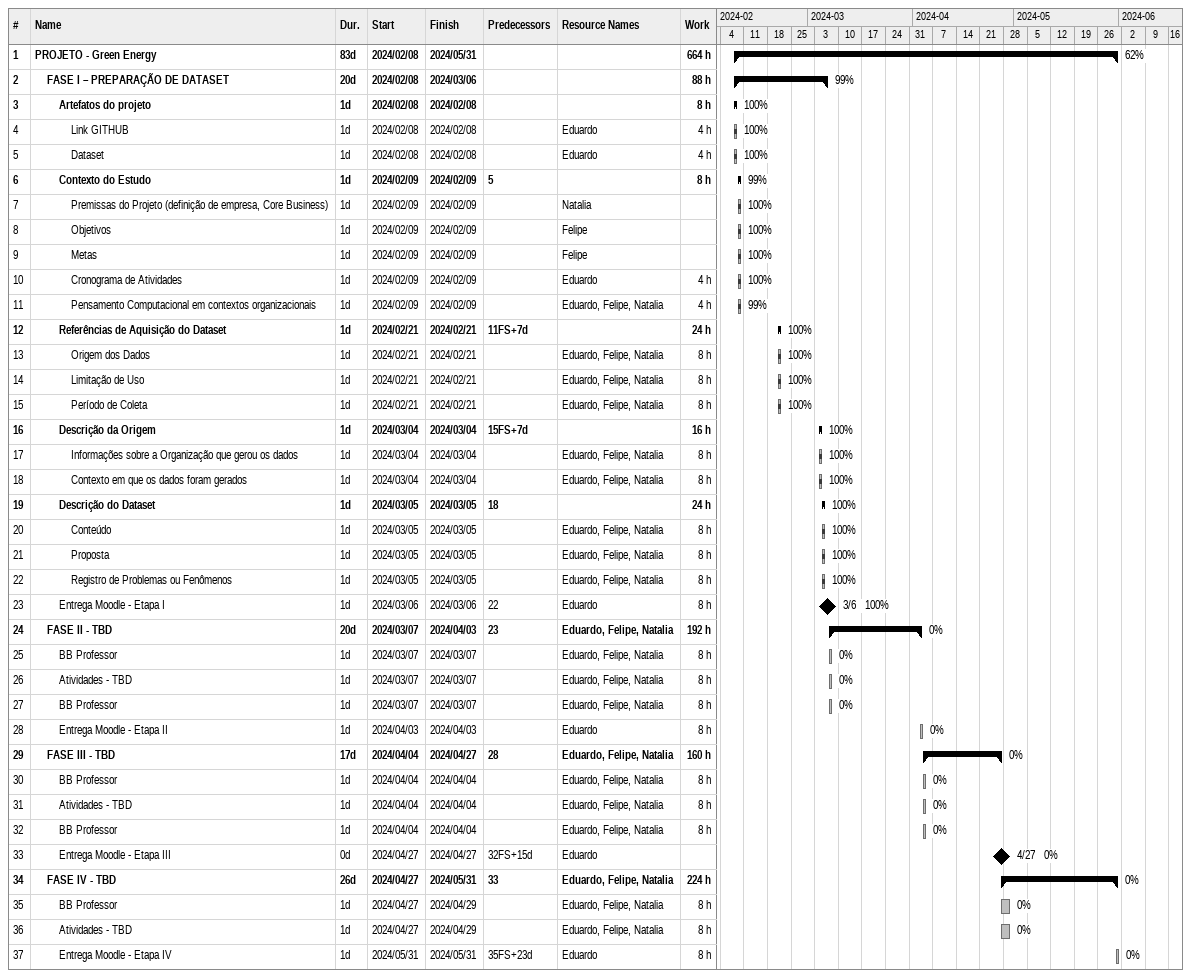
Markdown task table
| ID | Level | Task | Duration | Start | Finish | Predecessors | Resources | % complete | Work (h) |
|---|---|---|---|---|---|---|---|---|---|
| 1 | 1 | **PROJETO - Green Energy** | 83d | 2024-02-08 | 2024-05-31 |  |  | 62 | 664 |
| 2 | 2 | **FASE I – PREPARAÇÃO DE DATASET** | 20d | 2024-02-08 | 2024-03-06 |  |  | 99 | 88 |
| 3 | 3 | **Artefatos do projeto** | 1d | 2024-02-08 | 2024-02-08 |  |  | 100 | 8 |
| 4 | 4 | Link GITHUB | 1d | 2024-02-08 | 2024-02-08 |  | Eduardo | 100 | 4 |
| 5 | 4 | Dataset | 1d | 2024-02-08 | 2024-02-08 |  | Eduardo | 100 | 4 |
| 6 | 3 | **Contexto do Estudo** | 1d | 2024-02-09 | 2024-02-09 | 5 |  | 99 | 8 |
| 7 | 4 | Premissas do Projeto (definição de empresa, Core Business) | 1d | 2024-02-09 | 2024-02-09 |  | Natalia | 100 |  |
| 8 | 4 | Objetivos | 1d | 2024-02-09 | 2024-02-09 |  | Felipe | 100 |  |
| 9 | 4 | Metas | 1d | 2024-02-09 | 2024-02-09 |  | Felipe | 100 |  |
| 10 | 4 | Cronograma de Atividades | 1d | 2024-02-09 | 2024-02-09 |  | Eduardo | 100 | 4 |
| 11 | 4 | Pensamento Computacional em contextos organizacionais | 1d | 2024-02-09 | 2024-02-09 |  | Eduardo, Felipe, Natalia | 99 | 4 |
| 12 | 3 | **Referências de Aquisição do Dataset** | 1d | 2024-02-21 | 2024-02-21 | 11FS+7d |  | 100 | 24 |
| 13 | 4 | Origem dos Dados | 1d | 2024-02-21 | 2024-02-21 |  | Eduardo, Felipe, Natalia | 100 | 8 |
| 14 | 4 | Limitação de Uso | 1d | 2024-02-21 | 2024-02-21 |  | Eduardo, Felipe, Natalia | 100 | 8 |
| 15 | 4 | Período de Coleta | 1d | 2024-02-21 | 2024-02-21 |  | Eduardo, Felipe, Natalia | 100 | 8 |
| 16 | 3 | **Descrição da Origem** | 1d | 2024-03-04 | 2024-03-04 | 15FS+7d |  | 100 | 16 |
| 17 | 4 | Informações sobre a Organização que gerou os dados | 1d | 2024-03-04 | 2024-03-04 |  | Eduardo, Felipe, Natalia | 100 | 8 |
| 18 | 4 | Contexto em que os dados foram gerados | 1d | 2024-03-04 | 2024-03-04 |  | Eduardo, Felipe, Natalia | 100 | 8 |
| 19 | 3 | **Descrição do Dataset** | 1d | 2024-03-05 | 2024-03-05 | 18 |  | 100 | 24 |
| 20 | 4 | Conteúdo | 1d | 2024-03-05 | 2024-03-05 |  | Eduardo, Felipe, Natalia | 100 | 8 |
| 21 | 4 | Proposta | 1d | 2024-03-05 | 2024-03-05 |  | Eduardo, Felipe, Natalia | 100 | 8 |
| 22 | 4 | Registro de Problemas ou Fenômenos | 1d | 2024-03-05 | 2024-03-05 |  | Eduardo, Felipe, Natalia | 100 | 8 |
| 23 | 3 | Entrega Moodle - Etapa I | 1d | 2024-03-06 | 2024-03-06 | 22 | Eduardo | 100 | 8 |
| 24 | 2 | **FASE II - TBD** | 20d | 2024-03-07 | 2024-04-03 | 23 | Eduardo, Felipe, Natalia | 0 | 192 |
| 25 | 3 | BB Professor | 1d | 2024-03-07 | 2024-03-07 |  | Eduardo, Felipe, Natalia | 0 | 8 |
| 26 | 3 | Atividades - TBD | 1d | 2024-03-07 | 2024-03-07 |  | Eduardo, Felipe, Natalia | 0 | 8 |
| 27 | 3 | BB Professor | 1d | 2024-03-07 | 2024-03-07 |  | Eduardo, Felipe, Natalia | 0 | 8 |
| 28 | 3 | Entrega Moodle - Etapa II | 1d | 2024-04-03 | 2024-04-03 |  | Eduardo | 0 | 8 |
| 29 | 2 | **FASE III - TBD** | 17d | 2024-04-04 | 2024-04-27 | 28 | Eduardo, Felipe, Natalia | 0 | 160 |
| 30 | 3 | BB Professor | 1d | 2024-04-04 | 2024-04-04 |  | Eduardo, Felipe, Natalia | 0 | 8 |
| 31 | 3 | Atividades - TBD | 1d | 2024-04-04 | 2024-04-04 |  | Eduardo, Felipe, Natalia | 0 | 8 |
| 32 | 3 | BB Professor | 1d | 2024-04-04 | 2024-04-04 |  | Eduardo, Felipe, Natalia | 0 | 8 |
| 33 | 3 | Entrega Moodle - Etapa III | 0d | 2024-04-27 | 2024-04-27 | 32FS+15d | Eduardo | 0 |  |
| 34 | 2 | **FASE IV - TBD** | 26d | 2024-04-27 | 2024-05-31 | 33 | Eduardo, Felipe, Natalia | 0 | 224 |
| 35 | 3 | BB Professor | 1d | 2024-04-27 | 2024-04-29 |  | Eduardo, Felipe, Natalia | 0 | 8 |
| 36 | 3 | Atividades - TBD | 1d | 2024-04-27 | 2024-04-29 |  | Eduardo, Felipe, Natalia | 0 | 8 |
| 37 | 3 | Entrega Moodle - Etapa IV | 1d | 2024-05-31 | 2024-05-31 | 35FS+23d | Eduardo | 0 | 8 |
